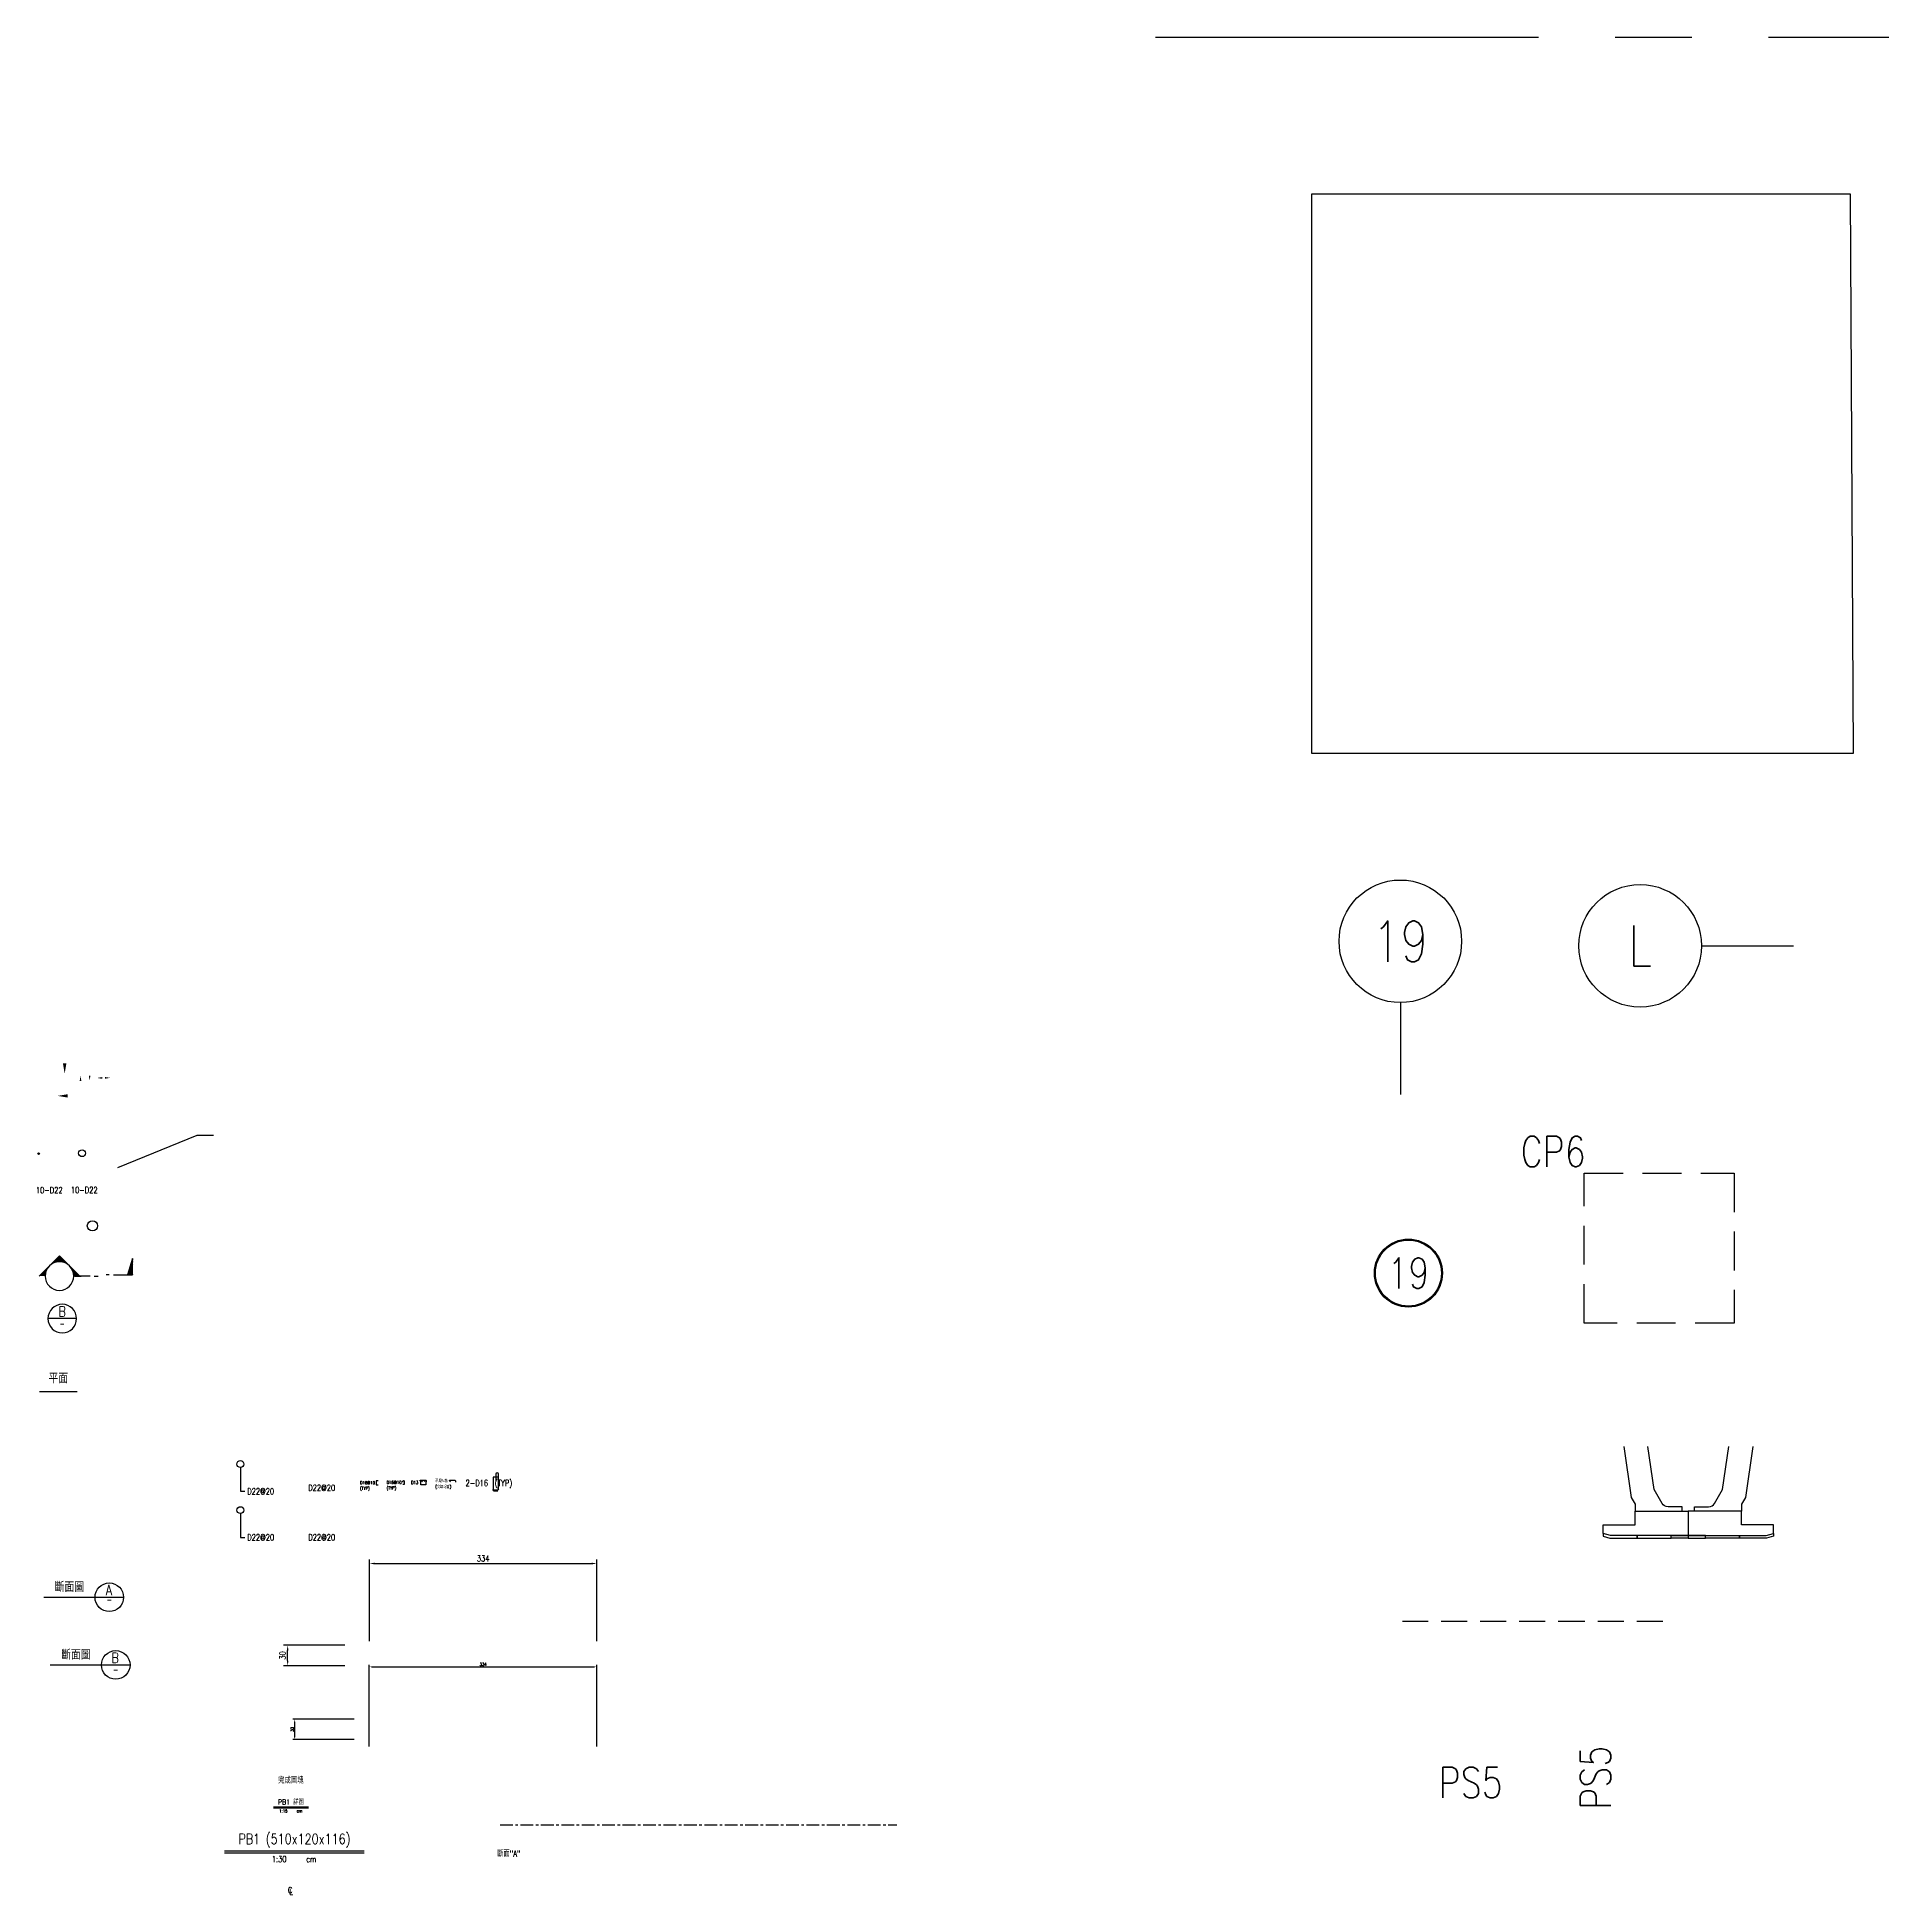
# Model space of a CAD drawing. Extents: x -4206 to 3960, y -1277 to 4499.
# Drawn here: x -2348 to 371, y 1772 to 4499 of the extents above; entities that cross this region are included whole.
import ezdxf
from ezdxf.enums import TextEntityAlignment as Align

# ---------------------------------------------------------------- set-up
doc = ezdxf.new("R2010")
doc.units = 0
doc.header["$LTSCALE"] = 3
doc.header["$PDMODE"] = 35
doc.linetypes.add('CENTER', pattern=[2, 1.25, -0.25, 0.25, -0.25])
doc.linetypes.add('DASHED', pattern=[19.05, 12.7, -6.35])
doc.layers.get('0').update_dxf_attribs({"linetype": 'CONTINUOUS'})
doc.layers.get('Defpoints').update_dxf_attribs({"linetype": 'CONTINUOUS'})
for name, color, linetype in [('HB_0', 7, 'CONTINUOUS'), ('HB_DIM', 1, 'CONTINUOUS'), ('HB_SYMBOLS', 7, 'CONTINUOUS'), ('HB_TXT_CTEXT', 2, 'CONTINUOUS'), ('RCAD.PARM.Trestle', 2, 'CONTINUOUS'), ('底圖', 7, 'CONTINUOUS'), ('鋼筋', 3, 'CONTINUOUS'), ('預鑄樁帽_TXT', 2, 'CONTINUOUS'), ('預鑄版_TXT', 2, 'CONTINUOUS')]:
    doc.layers.add(name, color=color, linetype=linetype)
doc.styles.get("Standard").update_dxf_attribs({"font": 'ROMANS.shx', "width": 0.8, "bigfont": 'LCHINA.shx'})
doc.dimstyles.new('30', dxfattribs={"dimscale": 3, "dimtxt": 3, "dimasz": 2.5, "dimexe": 2, "dimexo": 2, "dimgap": 1, "dimtad": 1, "dimdsep": 46, "dimtxsty": 'Standard', "dimcen": 0, "dimclrd": 256, "dimclre": 256, "dimclrt": 2, "dimadec": 0, "dimazin": 0, "dimtfac": 1, "dimtix": 1, "dimtmove": 2, "dimatfit": 3, "dimfxl": 1, "dimtolj": 1, "dimtzin": 0, "dimarcsym": 0})

# ---------------------------------------------------------------- blocks, each defined once
blk = doc.blocks.new('C')
at = {"color": 3, "linetype": 'Continuous'}
blk.add_circle((0, 0), 1.2, dxfattribs=at)
blk = doc.blocks.new('ArrowD')
at = {"color": 0, "linetype": 'Continuous'}
blk.add_solid([(-2.5, 15), (2.5, 15), (0, 0)], dxfattribs=at)
blk = doc.blocks.new('arrowL')
at = {"color": 0, "linetype": 'Continuous'}
blk.add_solid([(15, -2.5), (15, 2.5), (0, 0)], dxfattribs=at)
blk = doc.blocks.new('SEC2U0-n')
at = {"color": 2, "linetype": 'Continuous'}
for p, q in [((-9.9, 0), (0, 9.9)), ((0, 9.9), (9.9, 0)), ((-7.51, 0), (-10.62, 0))]:
    blk.add_line(p, q, dxfattribs=at)
at = {"color": 3}
for p, q in [((-17, 0), (-19, 0)), ((-15, 0), (-7, 0))]:
    blk.add_line(p, q, dxfattribs=at)
at = {"color": 2, "linetype": 'Continuous'}
blk.add_circle((0, 0), 7, dxfattribs=at)
for points in [[(0, 9.9), (-3.5, 6.06), (-4.95, 4.95), (-4.26, 5.55)], [(0, 9.9), (-1.81, 6.76), (-3.5, 6.06), (-1.81, 6.76)], [(0, 9.9), (0, 7), (-1.81, 6.76), (-0.91, 6.94)], [(0, 9.9), (3.5, 6.06), (4.95, 4.95), (4.26, 5.55)], [(0, 9.9), (1.81, 6.76), (3.5, 6.06), (1.81, 6.76)], [(0, 9.9), (0, 7), (1.81, 6.76), (0.91, 6.94)], [(-9.9, 0), (-6.06, 3.5), (-4.95, 4.95), (-5.55, 4.26)], [(-9.9, 0), (-6.76, 1.81), (-6.06, 3.5), (-6.76, 1.81)], [(-9.9, 0), (-7, 0), (-6.76, 1.81), (-6.94, 0.91)], [(9.9, 0), (6.06, 3.5), (4.95, 4.95), (5.55, 4.26)], [(9.9, 0), (6.76, 1.81), (6.06, 3.5), (6.76, 1.81)], [(9.9, 0), (7, 0), (6.76, 1.81), (6.94, 0.91)]]:
    blk.add_solid(points, dxfattribs=at)
blk = doc.blocks.new('ST-n')
at = {"color": 2}
blk.add_line((-7, 0), (7, 0), dxfattribs=at)
blk.add_circle((0, 0), 7, dxfattribs=at)
at = {"color": 3, "width": 0.8}
blk.add_attdef('A', text='', height=5, dxfattribs=at).set_placement((0, 3.5), align=Align.MIDDLE)
at = {"color": 1, "width": 0.8}
blk.add_attdef('HB2002', text='', height=2.5, dxfattribs=at).set_placement((0, -2.5), align=Align.MIDDLE)
blk = doc.blocks.new('*X5')
at = {"color": 0, "linetype": 'Continuous'}
for p, q in [((79, 269.21), (79.03, 269.24)), ((79.17, 269.21), (79.29, 269.32)), ((79.35, 269.21), (79.54, 269.4)), ((79.53, 269.21), (79.8, 269.48)), ((79.71, 269.21), (80.06, 269.56)), ((79.88, 269.21), (80.31, 269.64)), ((80.06, 269.21), (80.57, 269.72)), ((80.24, 269.21), (80.83, 269.8)), ((80.41, 269.21), (81.09, 269.88)), ((80.59, 269.21), (81.34, 269.96)), ((80.77, 269.21), (81.6, 270.04)), ((80.94, 269.21), (81.86, 270.12)), ((81.12, 269.21), (82.11, 270.2)), ((81.3, 269.21), (82.37, 270.29)), ((81.47, 269.21), (82.63, 270.37)), ((81.65, 269.21), (82.89, 270.45)), ((81.83, 269.21), (83.14, 270.53)), ((82, 269.21), (83.4, 270.61)), ((82.18, 269.21), (83.66, 270.69)), ((82.36, 269.21), (83.91, 270.77)), ((82.53, 269.21), (84.17, 270.85)), ((82.71, 269.21), (84.43, 270.93)), ((82.89, 269.21), (84.69, 271.01)), ((83.06, 269.21), (84.94, 271.09)), ((83.24, 269.21), (85.2, 271.17)), ((83.42, 269.21), (85.46, 271.25)), ((83.59, 269.21), (85.71, 271.33)), ((83.77, 269.21), (85.97, 271.41)), ((83.95, 269.21), (86.23, 271.49)), ((84.12, 269.21), (86.49, 271.57)), ((84.3, 269.21), (86.74, 271.65)), ((84.48, 269.21), (86.93, 271.66)), ((84.65, 269.21), (86.93, 271.48)), ((84.83, 269.21), (86.93, 271.31)), ((85.01, 269.21), (86.93, 271.13)), ((85.19, 269.21), (86.93, 270.95)), ((85.36, 269.21), (86.93, 270.78)), ((85.54, 269.21), (86.93, 270.6)), ((85.72, 269.21), (86.93, 270.42)), ((85.89, 269.21), (86.93, 270.25)), ((86.07, 269.21), (86.93, 270.07)), ((86.25, 269.21), (86.93, 269.89)), ((86.42, 269.21), (86.93, 269.72)), ((86.6, 269.21), (86.93, 269.54)), ((86.78, 269.21), (86.93, 269.36))]:
    blk.add_line(p, q, dxfattribs=at)
blk = doc.blocks.new('SEND-n')
at = {"color": 3}
for p, q in [((9.44, 0), (0, 0)), ((11.42, 0), (13, 0))]:
    blk.add_line(p, q, dxfattribs=at)
at = {"color": 2, "linetype": 'Continuous'}
blk.add_lwpolyline([(0, 0), (0, 8), (2.5, 0)], close=True, dxfattribs=at)
at = {"color": 2, "linetype": 'Continuous', "rotation": 270}
blk.add_blockref('*X5', (-269.21, 86.93), dxfattribs=at)
blk = doc.blocks.new('slab_sectionA')
at = {"color": 3, "linetype": 'Continuous'}
for p, q in [((-75.3, 0), (0, 0)), ((0, 0), (42, 0))]:
    blk.add_line(p, q, dxfattribs=at)
at = {"color": 4, "linetype": 'Continuous'}
blk.add_circle((21, 0), 21, dxfattribs=at)
at = {"color": 3, "linetype": 'Continuous', "width": 0.8}
blk.add_text('斷面圖', height=15, rotation=360, dxfattribs=at).set_placement((-37.6, 16), align=Align.MIDDLE)
at = {"color": 0, "linetype": 'Continuous', "width": 0.8}
for tag, p, height in [('A', (15.8, 3), 15), ('-', (17.3, -7.5), 7.5)]:
    blk.add_attdef(tag, p, '', height=height, dxfattribs=at)
blk = doc.blocks.new('slab_sectionB')
at = {"layer": 'RCAD.PARM.Trestle', "color": 3, "linetype": 'Continuous'}
for p, q in [((-75.3, 0), (0, 0)), ((0, 0), (42, 0))]:
    blk.add_line(p, q, dxfattribs=at)
at = {"layer": 'RCAD.PARM.Trestle', "color": 4, "linetype": 'Continuous'}
blk.add_circle((21, 0), 21, dxfattribs=at)
at = {"color": 0, "linetype": 'Continuous', "width": 0.8}
for tag, p, height in [('B', (14.7, 3), 15), ('-', (17.3, -10.7), 7.5)]:
    blk.add_attdef(tag, p, '', height=height, dxfattribs=at)
at = {"layer": 'RCAD.PARM.Trestle', "color": 3, "linetype": 'Continuous', "width": 0.8}
blk.add_text('斷面圖', height=15, rotation=360, dxfattribs=at).set_placement((-37.6, 16), align=Align.MIDDLE)
blk = doc.blocks.new('slab_topview')
at = {"color": 4, "linetype": 'Continuous'}
blk.add_line((-27.8, 0), (27.8, 0), dxfattribs=at)
at = {"color": 4, "linetype": 'Continuous', "width": 0.8}
blk.add_text('平面', height=15, rotation=360, dxfattribs=at).set_placement((0, 19.7), align=Align.MIDDLE)
blk = doc.blocks.new('rebar_arrowL')
at = {"linetype": 'Continuous', "extrusion": (0, 0, -1)}
blk.add_solid([(-7.5, 1.3), (0, 0), (-7.5, -1.2)], dxfattribs=at)
blk = doc.blocks.new('rebar_arrowU')
at = {"linetype": 'Continuous'}
blk.add_solid([(-1.25, -7.5), (0, 0), (1.25, -7.5)], dxfattribs=at)
blk = doc.blocks.new('slab_PVC')
at = {"layer": 'RCAD.PARM.Trestle', "color": 4, "linetype": 'Continuous'}
blk.add_circle((0, 0), 7.53, dxfattribs=at)
blk = doc.blocks.new('rebar_num')
at = {"color": 0, "linetype": 'Continuous', "width": 0.8}
blk.add_attdef('A', text='', height=9, dxfattribs=at).set_placement((-3.1, 3.9), align=Align.MIDDLE_LEFT)
blk = doc.blocks.new('H_Circle_guide')
at = {"layer": 'HB_TXT_CTEXT', "color": 1, "linetype": 'Continuous'}
blk.add_lwpolyline([(0, -5), (0, -40), (6.4, -40)], dxfattribs=at)
blk.add_circle((0, 0), 5, dxfattribs=at)
at = {"color": 0, "linetype": 'Continuous', "width": 0.8}
blk.add_attdef('A', text='', height=9, dxfattribs=at).set_placement((10.1, -40), align=Align.MIDDLE_LEFT)
blk = doc.blocks.new('H_Arrow_guide')
at = {"layer": 'HB_TXT_CTEXT', "color": 1, "linetype": 'Continuous'}
blk.add_lwpolyline([(0, 0, 0, 2.5, 0), (0, -7.5, 0, 0, 0), (0, -37, 0, 0, 0), (7.5, -37, 0, 0, 0)], format="xyseb", dxfattribs=at)
at = {"color": 0, "linetype": 'Continuous', "width": 0.8}
blk.add_attdef('A', text='', height=9, dxfattribs=at).set_placement((9.7, -35.9), align=Align.MIDDLE_LEFT)
blk = doc.blocks.new('*D18')
at = {"layer": 'Defpoints', "color": 0, "transparency": 16777216}
for p in [(-1526, 2258.4), (-1860, 2138.4), (-1526, 2138.4)]:
    blk.add_point(p, dxfattribs=at)
at = {"layer": 'HB_DIM', "linetype": 'Continuous', "lineweight": -2, "transparency": 16777216}
for p, q in [((-1860, 2144.4), (-1860, 2264.4)), ((-1526, 2144.4), (-1526, 2264.4)), ((-1852.5, 2258.4), (-1533.5, 2258.4))]:
    blk.add_line(p, q, dxfattribs=at)
at = {"layer": 'HB_DIM', "transparency": 16777216}
for points in [[(-1852.5, 2259.6), (-1852.5, 2257.1), (-1860, 2258.4)], [(-1533.5, 2257.1), (-1533.5, 2259.6), (-1526, 2258.4)]]:
    blk.add_solid(points, dxfattribs=at)
at = {"layer": 'HB_DIM', "color": 2, "linetype": 'Continuous', "transparency": 16777216, "insert": (-1693, 2265.9), "char_height": 9, "attachment_point": 5, "rotation": 0}
blk.add_mtext('\\A1;334', dxfattribs=at)
blk = doc.blocks.new('*D19')
at = {"layer": 'Defpoints', "color": 0, "transparency": 16777216}
for p in [(-1980, 2138.4), (-1890, 2138.4), (-1890, 2108.4)]:
    blk.add_point(p, dxfattribs=at)
at = {"layer": 'HB_DIM', "linetype": 'Continuous', "lineweight": -2, "transparency": 16777216}
for p, q in [((-1896, 2138.4), (-1986, 2138.4)), ((-1980, 2115.9), (-1980, 2130.9)), ((-1896, 2108.4), (-1986, 2108.4))]:
    blk.add_line(p, q, dxfattribs=at)
at = {"layer": 'HB_DIM', "transparency": 16777216}
for points in [[(-1978.7, 2130.9), (-1981.2, 2130.9), (-1980, 2138.4)], [(-1981.2, 2115.9), (-1978.7, 2115.9), (-1980, 2108.4)]]:
    blk.add_solid(points, dxfattribs=at)
at = {"layer": 'HB_DIM', "color": 2, "linetype": 'Continuous', "transparency": 16777216, "insert": (-1987.5, 2123.4), "char_height": 9, "attachment_point": 5, "rotation": 90}
blk.add_mtext('\\A1;30', dxfattribs=at)
blk = doc.blocks.new('beam_title')
at = {"layer": 'HB_TXT_CTEXT', "color": 3, "linetype": 'Continuous'}
blk.add_line((-102.5, 3), (102.5, 3), dxfattribs=at)
at = {"layer": 'HB_TXT_CTEXT', "color": 1, "linetype": 'Continuous'}
blk.add_line((-102.5, 0), (102.5, 0), dxfattribs=at)
at = {"color": 3, "linetype": 'Continuous', "width": 0.8}
blk.add_attdef('A', text='', height=15, dxfattribs=at).set_placement((0, 19.5), align=Align.MIDDLE)
at = {"color": 2, "linetype": 'Continuous', "width": 0.8}
for tag, p in [('1:30', (-22.4, -9)), ('CM', (24.8, -9))]:
    blk.add_attdef(tag, text='', height=9, dxfattribs=at).set_placement(p, align=Align.MIDDLE)
blk = doc.blocks.new('beam_titleD')
at = {"layer": 'HB_TXT_CTEXT', "color": 3, "linetype": 'Continuous'}
blk.add_line((-25.6, 1.5), (25.6, 1.5), dxfattribs=at)
at = {"layer": 'HB_TXT_CTEXT', "color": 1, "linetype": 'Continuous'}
blk.add_line((-25.6, 0), (25.6, 0), dxfattribs=at)
at = {"color": 3, "linetype": 'Continuous', "width": 0.8}
blk.add_attdef('A', text='', height=7.5, dxfattribs=at).set_placement((-0.1, 9.6), align=Align.MIDDLE)
at = {"color": 2, "linetype": 'Continuous', "width": 0.8}
for tag, p in [('1:15', (-11.2, -4.5)), ('CM', (12.6, -4.5))]:
    blk.add_attdef(tag, text='', height=4.5, dxfattribs=at).set_placement(p, align=Align.MIDDLE)
blk = doc.blocks.new('cl')
at = {"layer": 'HB_TXT_CTEXT', "linetype": 'Continuous', "width": 0.8}
for s, p in [('C', (-0.18, 0.11)), ('L', (0.23, -0.56))]:
    blk.add_text(s, height=2.5, dxfattribs=at).set_placement(p, align=Align.MIDDLE)
blk = doc.blocks.new('*D27')
at = {"layer": 'Defpoints', "color": 0, "transparency": 16777216}
for p in [(-1526.1, 2106.7), (-1860.1, 1986.7), (-1526.1, 1986.7)]:
    blk.add_point(p, dxfattribs=at)
at = {"layer": 'HB_DIM', "linetype": 'Continuous', "lineweight": -2, "transparency": 16777216}
for p, q in [((-1860.1, 1989.7), (-1860.1, 2109.7)), ((-1856.4, 2106.7), (-1529.9, 2106.7)), ((-1526.1, 1989.7), (-1526.1, 2109.7))]:
    blk.add_line(p, q, dxfattribs=at)
at = {"layer": 'HB_DIM', "transparency": 16777216}
for points in [[(-1856.4, 2107.3), (-1856.4, 2106), (-1860.1, 2106.7)], [(-1529.9, 2106), (-1529.9, 2107.3), (-1526.1, 2106.7)]]:
    blk.add_solid(points, dxfattribs=at)
at = {"layer": 'HB_DIM', "color": 2, "linetype": 'Continuous', "transparency": 16777216, "insert": (-1693.1, 2110.4), "char_height": 4.5, "attachment_point": 5, "rotation": 0}
blk.add_mtext('\\A1;334', dxfattribs=at)
blk = doc.blocks.new('*D28')
at = {"layer": 'Defpoints', "color": 0, "transparency": 16777216}
for p in [(-1969.6, 2029.8), (-1879.6, 2029.8), (-1879.6, 1999.8)]:
    blk.add_point(p, dxfattribs=at)
at = {"layer": 'HB_DIM', "linetype": 'Continuous', "lineweight": -2, "transparency": 16777216}
for p, q in [((-1882.6, 2029.8), (-1972.6, 2029.8)), ((-1969.6, 2003.5), (-1969.6, 2026)), ((-1882.6, 1999.8), (-1972.6, 1999.8))]:
    blk.add_line(p, q, dxfattribs=at)
at = {"layer": 'HB_DIM', "transparency": 16777216}
for points in [[(-1969, 2026), (-1970.2, 2026), (-1969.6, 2029.8)], [(-1970.2, 2003.5), (-1969, 2003.5), (-1969.6, 1999.8)]]:
    blk.add_solid(points, dxfattribs=at)
at = {"layer": 'HB_DIM', "color": 2, "linetype": 'Continuous', "transparency": 16777216, "insert": (-1973.3, 2014.8), "char_height": 4.5, "attachment_point": 5, "rotation": 90}
blk.add_mtext('\\A1;30', dxfattribs=at)
blk = doc.blocks.new('rebar_arrowD')
at = {"linetype": 'Continuous'}
blk.add_solid([(-1.25, -7.5), (0, 0), (1.25, -7.5)], dxfattribs=at)
blk = doc.blocks.new('rebar_arrowR')
at = {"linetype": 'Continuous', "extrusion": (0, 0, -1)}
blk.add_solid([(-7.5, 1.3), (0, 0), (-7.5, -1.2)], dxfattribs=at)
blk = doc.blocks.new('gr_t')
at = {"layer": 'HB_SYMBOLS', "color": 4, "linetype": 'Continuous'}
blk.add_line((0, -6), (0, -15), dxfattribs=at)
blk.add_circle((0, 0), 6, dxfattribs=at)
at = {"layer": 'HB_SYMBOLS', "color": 4, "linetype": 'Continuous', "width": 0.8}
blk.add_attdef('A', text='', height=4.5, dxfattribs=at).set_placement((0, 0), align=Align.MIDDLE)
blk = doc.blocks.new('PileCap')
at = {"linetype": 'DASHED', "ltscale": 1.5}
blk.add_lwpolyline([(-110, -110), (-110, 110), (110, 110), (110, -110)], close=True, dxfattribs=at)
at = {"color": 2, "linetype": 'Continuous', "width": 0.8}
blk.add_attdef('CP6', text='', height=45, dxfattribs=at).set_placement((-155.5, 141.7), align=Align.MIDDLE)
blk = doc.blocks.new('fender')
at = {"color": 7, "linetype": 'Continuous'}
for points in [[(-94.7, -0.1), (-83.8, -75), (-78, -85.1), (-78, -95.1)], [(94.7, -0.1), (83.8, -75), (78, -85.1), (78, -95.1)]]:
    blk.add_lwpolyline(points, dxfattribs=at)
for points in [[(-9, -95.1), (-9, -89.4, 0.414214), (-9.5, -88.9), (-29.8, -88.9, -0.272631), (-38.5, -83.9), (-50, -63.5), (-59.4, -0.1)], [(9, -95.1), (9, -89.4, -0.414214), (9.5, -88.9), (29.8, -88.9, 0.272631), (38.5, -83.9), (50, -63.5), (59.4, -0.1)]]:
    blk.add_lwpolyline(points, format="xyb", dxfattribs=at)
for points in [[(0, -95.1), (0, -131.1), (-114.4, -131.1), (-125, -127.9), (-125, -115.1), (-78, -115.1), (-78, -95.1)], [(0, -95.1), (0, -131.1), (114.4, -131.1), (125, -127.9), (125, -115.1), (78, -115.1), (78, -95.1)], [(-115, -135.1), (-75, -135.1), (-75, -131.1), (-114.4, -131.1), (-125, -127.9), (-125, -132.1)], [(-75, -131.1), (-75, -135.1), (-25, -135.1), (-25, -131.1)], [(0, -131.1), (0, -135.1), (-25, -135.1), (-25, -131.1)], [(0, -131.1), (0, -135.1), (25, -135.1), (25, -131.1)], [(75, -131.1), (75, -135.1), (25, -135.1), (25, -131.1)], [(115, -135.1), (75, -135.1), (75, -131.1), (114.4, -131.1), (125, -127.9), (125, -132.1)]]:
    blk.add_lwpolyline(points, close=True, dxfattribs=at)
blk = doc.blocks.new('pile')
at = {"color": 7, "linetype": 'Continuous'}
for radius in [50, 48.4]:
    blk.add_circle((0.4, 0.2), radius, dxfattribs=at)
at = {"color": 2, "linetype": 'Continuous', "width": 0.8}
blk.add_attdef('A', text='', height=45, dxfattribs=at).set_placement((0.4, 0.2), align=Align.MIDDLE)

msp = doc.modelspace()

# ---------------------------------------------------------------- linework, layer by layer
at = {"color": 3, "linetype": 'Continuous'}
msp.add_line((-2338.129, 2208.871), (-2262.837, 2208.871), dxfattribs=at)
at = {"color": 252, "linetype": 'CENTER', "ltscale": 150}
msp.add_lwpolyline([(-705.94, 4499.293), (370.807, 4499.293)], dxfattribs=at)
at = {"linetype": 'DASHED'}
msp.add_lwpolyline([(-343.458, 2173.971), (-113.649, 2173.971), (50.823, 2173.971)], dxfattribs=at)
at = {"layer": 'HB_0', "color": 1, "linetype": 'CENTER', "ltscale": 5}
msp.add_line((-1668.201, 1874.823), (-1085.542, 1874.823), dxfattribs=at)
at = {"layer": 'HB_TXT_CTEXT', "color": 1, "linetype": 'Continuous'}
msp.add_lwpolyline([(-1959.388, 2405.435, 0, 2.5, 0), (-1959.388, 2397.935, 0, 0, 0), (-1959.388, 2368.435, 0, 0, 0), (-1951.888, 2368.435, 0, 0, 0)], format="xyseb", dxfattribs=at)
msp.add_lwpolyline([(-2049.388, 2399.435), (-2049.388, 2364.435), (-2043.014, 2364.435)], dxfattribs=at)
at = {"layer": 'HB_TXT_CTEXT', "linetype": 'Continuous'}
for points in [[(-1847.345, 2379.697), (-1850.129, 2379.697, 0.41421356), (-1850.289, 2379.537), (-1850.289, 2373.95, 0.41421356), (-1850.129, 2373.79), (-1847.345, 2373.79)], [(-1810.809, 2377.949), (-1810.809, 2379.295, -1), (-1808.889, 2379.295), (-1808.889, 2374.878, -0.41421356), (-1809.489, 2374.278), (-1811.019, 2374.278)], [(-1784.174, 2378.741), (-1785.362, 2379.929, -0.66817864), (-1784.938, 2380.953), (-1777.428, 2380.953, -0.41421356), (-1776.828, 2380.353), (-1776.828, 2378.402)], [(-1779.564, 2378.755), (-1778.376, 2379.943, -0.66817864), (-1777.352, 2379.519), (-1777.352, 2373.998), (-1784.299, 2373.998), (-1784.299, 2379.519, -0.66817864), (-1783.275, 2379.943), (-1782.087, 2378.755)], [(-1671.427, 2385.378), (-1677.296, 2385.378, 0.41421356), (-1678.496, 2384.178), (-1678.496, 2366.526)], [(-1670.576, 2367.414), (-1670.576, 2389.778, 1), (-1674.416, 2389.778), (-1674.416, 2379.378)], [(-1670.576, 2367.414, -0.41421356), (-1671.776, 2366.214), (-1679.292, 2366.214)], [(-1678.496, 2366.526, 0.41421356), (-1677.296, 2365.326), (-1671.427, 2365.326)]]:
    msp.add_lwpolyline(points, format="xyb", dxfattribs=at)
at = {"layer": 'HB_TXT_CTEXT', "color": 1, "linetype": 'Continuous'}
msp.add_circle((-2049.388, 2404.435), 5, dxfattribs=at)
at = {"layer": 'RCAD.PARM.Trestle', "color": 1, "linetype": 'Continuous'}
msp.add_lwpolyline([(-2229.118, 2839.608), (-2112.891, 2887.497), (-2089.107, 2887.497)], dxfattribs=at)
msp.add_circle((-2281.837, 2860.71), 5, dxfattribs=at)
at = {"layer": '底圖', "color": 4, "linetype": 'Continuous'}
msp.add_lwpolyline([(314.163, 4269.261), (318.29, 3447.409), (-476.241, 3447.409), (-476.241, 4269.261), (314.163, 4269.261)], dxfattribs=at)
at = {"layer": '鋼筋', "color": 7, "linetype": 'Continuous'}
msp.add_lwpolyline([(-1741.155, 2378.352), (-1742.342, 2379.54, -0.66817864), (-1741.918, 2380.565), (-1734.408, 2380.565, -0.41421356), (-1733.808, 2379.965), (-1733.808, 2378.013)], format="xyb", dxfattribs=at)

# ---------------------------------------------------------------- block references
at = {"linetype": 'Continuous'}
for name, p in [('rebar_arrowU', (-2284.09, 2974.513)), ('rebar_arrowL', (-2259.812, 2971.233))]:
    msp.add_blockref(name, p, dxfattribs=at)
at = {"linetype": 'Continuous', "rotation": 180}
for name, p in [('rebar_arrowD', (-2270.73, 2967.309)), ('rebar_arrowR', (-2240.535, 2971.403))]:
    msp.add_blockref(name, p, dxfattribs=at)
at = {"linetype": 'Continuous'}
ref = msp.add_blockref('PileCap', (33.485, 2721.489), dxfattribs=at)
ref.add_attrib('CP6', 'CP6', dxfattribs={"layer": '預鑄樁帽_TXT', "color": 2, "linetype": 'Continuous', "height": 45, "width": 0.8}).set_placement((-121.982, 2863.169), align=Align.MIDDLE)
at = {"color": 0, "linetype": 'Continuous'}
ref = msp.add_blockref('rebar_num', (-2295.044, 2802.876), dxfattribs=at)
ref.add_attrib('A', '10-D22', dxfattribs={"linetype": 'Continuous', "height": 9, "width": 0.8}).set_placement((-2298.173, 2806.747), align=Align.MIDDLE_LEFT)
at = {"color": 7, "linetype": 'Continuous'}
msp.add_blockref('pile', (-334.973, 2684.577), dxfattribs=at).add_auto_attribs({'A': '19'})
at = {"color": 0, "linetype": 'Continuous'}
msp.add_blockref('slab_topview', (-2316.724, 2511.054), dxfattribs=at)
msp.add_blockref('fender', (76.4, 2430.462))
for name, p, values in [('H_Circle_guide', (-2049.388, 2336.771), {'A': 'D22@20'}), ('H_Arrow_guide', (-1959.388, 2332.665), {'A': 'D22@20'}), ('slab_sectionA', (-2262.837, 2208.871), {'A': 'A', '-': '-'}), ('slab_sectionB', (-2253.413, 2109.458), {'B': 'B', '-': '-'}), ('beam_titleD', (-1975.126, 1899.647), {'A': 'PB1 詳圖', '1:15': '1:15', 'CM': 'cm'}), ('beam_title', (-1970.035, 1833.471), {'A': 'PB1 (510x120x116)', '1:30': '1:30', 'CM': 'cm'})]:
    msp.add_blockref(name, p, dxfattribs=at).add_auto_attribs(values)
at = {"layer": 'HB_0', "linetype": 'Continuous', "xscale": 3.6, "yscale": 3.6, "zscale": 3.6, "rotation": 359.9999999999999}
msp.add_blockref('cl', (-1975.769, 1778.451), dxfattribs=at)
at = {"layer": 'RCAD.PARM.Trestle', "color": 0, "linetype": 'Continuous'}
for name, p in [('ArrowD', (-2307.389, 2977.727)), ('arrowL', (-2317.774, 2944.908)), ('slab_PVC', (-2266.657, 2754.109))]:
    msp.add_blockref(name, p, dxfattribs=at)
at = {"layer": 'RCAD.PARM.Trestle', "linetype": 'Continuous'}
msp.add_blockref('C', (-2345.648, 2860.215), dxfattribs=at)
at = {"layer": 'RCAD.PARM.Trestle', "linetype": 'Continuous', "xscale": -3.000000000160651, "yscale": 2.999999999925704, "zscale": 3, "rotation": 359.9999999991219}
for name, p in [('SEC2U0-n', (-2315.019, 2680.42)), ('SEND-n', (-2207.59, 2682.048))]:
    msp.add_blockref(name, p, dxfattribs=at)
at = {"layer": 'RCAD.PARM.Trestle', "linetype": 'Continuous'}
ref = msp.add_blockref('ST-n', (-2310.958, 2617.965), dxfattribs=dict(at, xscale=-3.000000000160651, yscale=2.999999999925704, zscale=3, rotation=359.9999999991219))
ref.add_attrib('HB2002', '-', dxfattribs={"layer": '0', "color": 1, "height": 7.5, "rotation": 360, "width": 0.8}).set_placement((-2310.958, 2610.465), align=Align.MIDDLE)
ref.add_attrib('A', 'B', dxfattribs={"layer": '0', "color": 3, "height": 15, "rotation": 360, "width": 0.8}).set_placement((-2310.958, 2628.465), align=Align.MIDDLE)
at = {"layer": '底圖'}
ref = msp.add_blockref('gr_t', (-346.407, 3171.86), dxfattribs=dict(at, xscale=15, yscale=15, zscale=15))
ref.add_attrib('A', '19', dxfattribs={"layer": 'HB_SYMBOLS', "color": 4, "linetype": 'Continuous', "height": 60, "width": 0.8}).set_placement((-346.407, 3171.86), align=Align.MIDDLE)
ref = msp.add_blockref('gr_t', (5.658, 3165.233), dxfattribs=dict(at, xscale=15, yscale=15, zscale=15, rotation=90))
ref.add_attrib('A', 'L', dxfattribs={"layer": 'HB_SYMBOLS', "color": 4, "linetype": 'Continuous', "height": 60, "width": 0.8}).set_placement((5.658, 3165.233), align=Align.MIDDLE)

# ---------------------------------------------------------------- texts
at = {"color": 3, "linetype": 'Continuous', "width": 0.8}
msp.add_text('斷面圖', height=15, rotation=360, dxfattribs=at).set_placement((-2300.483, 2224.902), align=Align.MIDDLE)
at = {"color": 0, "linetype": 'Continuous', "insert": (-1994.069, 1944.55), "char_height": 9, "width": 93.49971, "attachment_point": 1}
msp.add_mtext('{完成圖塊}', dxfattribs=at)
at = {"layer": 'HB_DIM', "color": 2, "linetype": 'Continuous', "width": 0.8}
for s, p in [('D16@10', (-1873.689, 2376.943)), ('D16@10', (-1834.752, 2377.445)), ('D13', (-1798.663, 2377.332)), ('(TYP)', (-1873.689, 2368.943)), ('(TYP)', (-1834.752, 2369.445))]:
    msp.add_text(s, height=4.5, rotation=360, dxfattribs=at).set_placement(p, align=Align.MIDDLE_LEFT)
at = {"layer": 'HB_TXT_CTEXT', "linetype": 'Continuous', "width": 0.8}
for s, height, p in [('D22@20', 9, (-1949.733, 2369.563)), ('現場綁紮', 4.5, (-1763.291, 2379.618)), ('(交錯配置)', 4.5, (-1763.291, 2371.118)), ('D22@20', 9, (-2039.331, 2364.435))]:
    msp.add_text(s, height=height, rotation=360, dxfattribs=at).set_placement(p, align=Align.MIDDLE_LEFT)
at = {"layer": 'HB_TXT_CTEXT', "color": 2, "linetype": 'Continuous', "width": 0.8}
msp.add_text('2-D16  (TYP)', height=9, rotation=360, dxfattribs=at).set_placement((-1718.791, 2376.542), align=Align.MIDDLE_LEFT)
at = {"layer": 'HB_TXT_CTEXT', "linetype": 'Continuous', "width": 0.8}
msp.add_text('斷面"A"', height=9, dxfattribs=at).set_placement((-1672.553, 1832.469), align=Align.MIDDLE_LEFT)
at = {"layer": 'RCAD.PARM.Trestle', "linetype": 'Continuous', "width": 0.8}
msp.add_text('10-D22', height=9, rotation=360, dxfattribs=at).set_placement((-2349.637, 2806.439), align=Align.MIDDLE_LEFT)
at = {"layer": '預鑄版_TXT', "linetype": 'Continuous', "width": 0.8}
msp.add_text('PS5', height=45, rotation=90, dxfattribs=at).set_placement((-59.793, 1944.014), align=Align.MIDDLE)
msp.add_text('PS5', height=45, dxfattribs=at).set_placement((-243.201, 1936.811), align=Align.MIDDLE)

# ---------------------------------------------------------------- dimensions: what is measured, and where the dimension line sits
at = {"layer": 'HB_DIM', "linetype": 'Continuous'}
dim = msp.add_linear_dim(base=(-1525.972, 2258.367), p1=(-1859.972, 2138.367), p2=(-1525.972, 2138.367), angle=0, dimstyle='30', dxfattribs=at)
dim.commit()
dim.dimension.update_dxf_attribs({"geometry": '*D18', "text_midpoint": (-1692.972, 2265.867)})
for base, p1, p2, angle, override, picture, middle in [((-1979.972, 2138.367), (-1889.972, 2108.367), (-1889.972, 2138.367), 90, {"dimtad": 4}, '*D19', (-1987.472, 2123.367)), ((-1526.101, 2106.66), (-1860.101, 1986.66), (-1526.101, 1986.66), 0, {"dimscale": 1.5}, '*D27', (-1693.101, 2110.41)), ((-1969.577, 2029.766), (-1879.577, 1999.766), (-1879.577, 2029.766), 90, {"dimscale": 1.5, "dimtad": 4}, '*D28', (-1973.327, 2014.766))]:
    dim = msp.add_linear_dim(base=base, p1=p1, p2=p2, angle=angle, dimstyle='30', override=override, dxfattribs=at)
    dim.commit()
    dim.dimension.update_dxf_attribs({"geometry": picture, "text_midpoint": middle})

doc.saveas('drawing.dxf')
